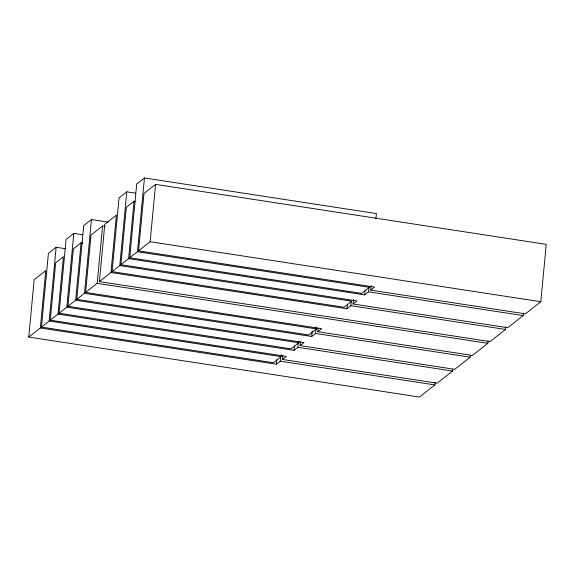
<?xml version="1.0" encoding="UTF-8"?>
<svg xmlns="http://www.w3.org/2000/svg" width="575" height="575" viewBox="0 0 575 575"><rect width="100%" height="100%" fill="white"/><g stroke="black" fill="none" stroke-linecap="round" stroke-linejoin="round"><path stroke-width="0.86" d="M28.75 337.051L34.169 279.694L45.763 270.595L40.336 327.958L28.75 337.051L419.427 397.045L434.88 384.919L435.131 382.267M281.297 354.868L281.132 356.644L273.405 362.71L41.443 327.089L48.415 253.338L56.142 247.272L64.989 248.63M41.443 327.089L49.17 321.022L56.142 247.272M50.269 320.16L55.696 262.797L63.415 256.73L57.996 314.094L50.269 320.16L286.307 356.407L282.44 359.433L437.086 383.187L452.539 371.055L452.705 369.287M298.957 341.004L298.792 342.779L291.065 348.845L59.103 313.224L66.075 239.473L73.794 233.407L82.649 234.765M59.103 313.224L66.822 307.158L73.794 233.407M470.364 355.422L470.192 357.19L454.746 369.323L300.1 345.575L303.967 342.542L67.929 306.295L73.348 248.932L81.075 242.866L82.85 243.139M67.929 306.295L75.656 300.229L81.075 242.866M316.617 327.139L316.451 328.914L308.725 334.981L76.755 299.359L83.727 225.608L91.454 219.542L108.28 222.13M76.755 299.359L84.482 293.293L91.454 219.542M488.103 340.68L487.852 343.325L472.398 355.458L317.759 331.71L321.619 328.677L85.589 292.431L91.008 235.067L102.602 225.968L105.261 226.377M85.589 292.431L97.175 283.331L102.602 225.968M99.382 281.599L104.808 224.236L116.394 215.136L110.968 272.5L99.382 281.599L490.058 341.593L505.511 329.461L505.763 326.816M112.075 271.63L119.801 265.571L351.763 301.192L344.037 307.258L112.075 271.63L119.047 197.879L126.773 191.813L135.628 193.178M119.801 265.571L126.773 191.813M523.423 312.951L523.171 315.596L507.718 327.728L353.079 303.981L356.938 300.948L120.901 264.701L126.327 207.338L134.054 201.272L135.829 201.545M120.901 264.701L128.627 258.635L134.054 201.272M129.734 257.772L137.461 251.706L369.423 287.327L361.697 293.394L129.734 257.772L136.706 184.014L144.433 177.955L376.395 213.577L375.892 218.903M137.461 251.706L144.433 177.955M370.731 290.116L374.598 287.083L138.561 250.837L143.987 193.473L155.573 184.374L546.25 244.368L540.831 301.731L525.378 313.864L370.731 290.116L371.148 285.703M138.561 250.837L150.147 241.737L155.573 184.374M40.336 327.958L276.374 364.205L276.791 359.792M276.374 364.205L280.233 361.172L280.65 356.759M282.44 359.433L282.778 355.903M57.996 314.094L294.033 350.34L294.45 345.927M294.033 350.34L297.893 347.307L298.396 342.01M300.1 345.575L300.438 342.039M75.656 300.229L311.686 336.476L312.189 331.178M311.686 336.476L315.553 333.442L316.135 327.261M317.759 331.71L318.09 328.181M110.968 272.5L347.005 308.746L347.422 304.333M347.005 308.746L350.865 305.713L351.282 301.3M353.079 303.981L353.496 299.568M128.627 258.635L364.665 294.882L365.082 290.468M364.665 294.882L368.525 291.848L369.028 286.551M150.147 241.737L540.831 301.731M368.525 291.848L523.171 315.596M350.865 305.713L505.511 329.461M97.175 283.331L487.852 343.325M84.482 293.293L316.451 328.914M315.553 333.442L470.192 357.19M66.822 307.158L298.792 342.779M297.893 347.307L452.539 371.055M49.17 321.022L281.132 356.644M280.233 361.172L434.88 384.919"/></g></svg>
